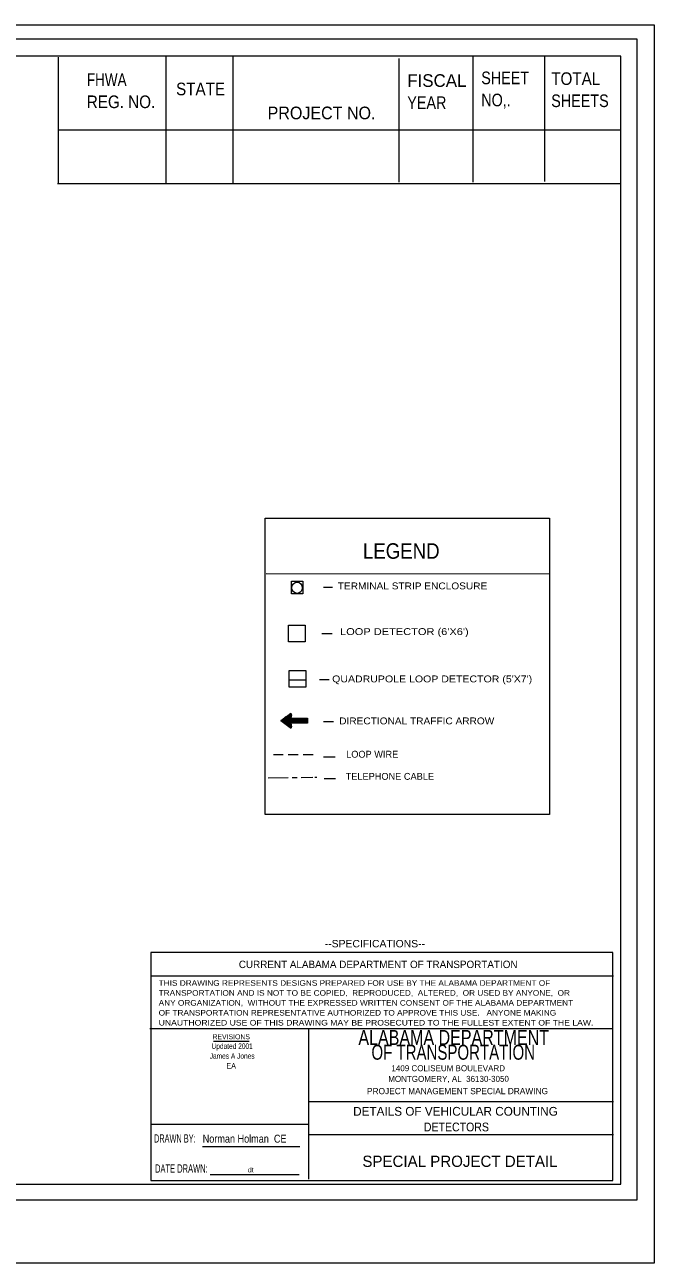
# Model space of a CAD drawing. Extents: x -431 to 1137, y -360 to 204.
# Drawn here: x 852 to 1137, y -357 to 204 of the extents above; entities that cross this region are included whole.
import ezdxf
from ezdxf.enums import TextEntityAlignment as Align

# ---------------------------------------------------------------- set-up
doc = ezdxf.new("R2010")
doc.units = 0
doc.header["$LTSCALE"] = 1.5
doc.linetypes.add('LONG_DASH_SHORT_DASH', pattern=[9.9, 6, -1.2, 1.5, -1.2])
doc.linetypes.add('MEDIUM_DASHED', pattern=[4.5, 3, -1.5])
doc.layers.add('1', color=7, linetype='Continuous', lineweight=13)

msp = doc.modelspace()

# ---------------------------------------------------------------- linework, layer by layer
at = {"layer": '1'}
for p, q in [((866.845, 189.806), (866.845, 132.728)), ((915.66, 189.889), (915.66, 132.877)), ((946.003, 189.894), (946.003, 132.728)), ((1021.152, 189.212), (1021.152, 133.119)), ((1054.703, 189.916), (1054.703, 133.097)), ((1087.226, 189.889), (1087.226, 133.471)), ((866.855, 156.81), (1100.581, 156.81)), ((867.066, 156.81), (1121.608, 156.81)), ((866.518, 132.574), (1121.895, 132.574)), ((961.136, -44.037), (1089.513, -44.187)), ((987.038, -50.255), (991.116, -50.255)), ((986.387, -71.218), (990.976, -71.218)), ((971.516, -92.217), (979.1, -92.217)), ((985.326, -92.052), (989.666, -92.052)), ((967.819, -110.795), (971.929, -107.642)), ((971.964, -113.971), (967.819, -110.795)), ((967.829, -110.801), (967.88, -110.752)), ((967.865, -110.828), (968.071, -110.614)), ((967.9, -110.84), (968.243, -110.459)), ((967.935, -110.877), (968.434, -110.339)), ((967.955, -110.894), (968.606, -110.19)), ((967.99, -110.911), (968.791, -110.047)), ((968.021, -110.95), (968.972, -109.909)), ((968.051, -110.977), (969.15, -109.777)), ((968.087, -110.983), (969.331, -109.645)), ((968.122, -111.02), (969.506, -109.491)), ((968.152, -111.049), (969.703, -109.365)), ((968.192, -111.065), (969.869, -109.21)), ((968.208, -111.082), (970.061, -109.079)), ((968.243, -111.126), (970.232, -108.93)), ((968.277, -111.137), (970.418, -108.803)), ((968.312, -111.158), (970.594, -108.66)), ((968.333, -111.176), (970.775, -108.517)), ((968.363, -111.208), (970.967, -108.397)), ((968.404, -111.236), (971.133, -108.248)), ((968.438, -111.246), (971.329, -108.104)), ((968.464, -111.285), (971.495, -107.967)), ((968.499, -111.313), (971.687, -107.829)), ((968.534, -111.329), (971.863, -107.681)), ((968.559, -111.362), (971.999, -107.604)), ((968.595, -111.384), (972.075, -107.571)), ((968.62, -111.395), (972.135, -107.554)), ((968.65, -111.428), (972.201, -107.554)), ((968.685, -111.461), (972.241, -107.571)), ((968.721, -111.479), (972.285, -107.582)), ((968.747, -111.5), (972.317, -107.593)), ((968.776, -111.522), (972.362, -107.614)), ((968.807, -111.55), (972.398, -107.642)), ((968.847, -111.577), (972.422, -107.653)), ((968.877, -111.581), (972.458, -107.692)), ((968.908, -111.626), (972.479, -107.724)), ((968.948, -111.648), (972.507, -107.758)), ((968.972, -111.659), (972.523, -107.791)), ((969.008, -111.698), (972.543, -107.829)), ((969.033, -111.725), (972.559, -107.878)), ((969.063, -111.736), (972.574, -107.912)), ((969.098, -111.77), (972.574, -107.978)), ((969.129, -111.797), (972.574, -108.027)), ((969.17, -111.814), (972.559, -108.098)), ((969.189, -111.83), (972.543, -108.176)), ((969.22, -111.874), (972.523, -108.258)), ((969.255, -111.885), (972.507, -108.33)), ((969.291, -111.912), (972.487, -108.401)), ((969.32, -111.924), (972.479, -108.489)), ((969.356, -111.962), (972.458, -108.556)), ((969.385, -111.984), (972.437, -108.654)), ((969.405, -112), (972.422, -108.727)), ((969.44, -112.034), (972.402, -108.803)), ((969.476, -112.061), (972.377, -108.886)), ((969.506, -112.083), (972.362, -108.963)), ((969.532, -112.11), (972.341, -109.04)), ((969.567, -112.138), (972.317, -109.111)), ((969.602, -112.144), (972.301, -109.194)), ((969.627, -112.172), (972.285, -109.266)), ((969.667, -112.21), (972.272, -109.365)), ((969.703, -112.226), (972.251, -109.442)), ((969.733, -112.249), (972.231, -109.513)), ((969.748, -112.282), (972.241, -109.563)), ((969.794, -112.298), (972.301, -109.563)), ((969.819, -112.324), (972.357, -109.563)), ((969.855, -112.33), (972.402, -109.563)), ((969.889, -112.369), (972.458, -109.563)), ((969.92, -112.397), (972.507, -109.563)), ((969.944, -112.425), (972.574, -109.563)), ((969.98, -112.451), (972.614, -109.563)), ((970.005, -112.469), (972.675, -109.563)), ((970.04, -112.485), (972.729, -109.563)), ((970.076, -112.518), (972.785, -109.563)), ((970.106, -112.545), (972.836, -109.563)), ((970.136, -112.562), (972.885, -109.563)), ((970.161, -112.584), (972.936, -109.563)), ((970.191, -112.623), (972.986, -109.563)), ((970.232, -112.633), (973.047, -109.563)), ((970.262, -112.66), (973.107, -109.563)), ((970.302, -112.683), (973.158, -109.563)), ((970.332, -112.711), (973.208, -109.563)), ((970.352, -112.733), (973.259, -109.563)), ((970.388, -112.765), (973.314, -109.563)), ((970.418, -112.782), (973.365, -109.563)), ((970.449, -112.815), (973.42, -109.563)), ((970.488, -112.821), (973.475, -109.563)), ((970.519, -112.859), (973.53, -109.563)), ((970.549, -112.887), (973.585, -109.563)), ((970.573, -112.897), (973.642, -109.563)), ((970.604, -112.925), (973.691, -109.563)), ((970.645, -112.958), (973.747, -109.563)), ((970.674, -112.969), (973.803, -109.563)), ((970.71, -112.997), (973.843, -109.563)), ((970.746, -113.029), (973.913, -109.563)), ((970.761, -113.046), (973.953, -109.563)), ((970.796, -113.073), (974.018, -109.563)), ((970.831, -113.096), (974.069, -109.563)), ((970.862, -113.117), (974.114, -109.563)), ((970.896, -113.145), (974.17, -109.563)), ((970.926, -113.166), (974.22, -109.563)), ((970.962, -113.2), (974.286, -109.563)), ((970.983, -113.217), (974.341, -109.563)), ((971.017, -113.233), (972.231, -111.924)), ((971.052, -113.261), (972.231, -111.973)), ((971.088, -113.299), (972.251, -112.011)), ((971.109, -113.311), (972.261, -112.066)), ((971.133, -113.342), (972.272, -112.11)), ((971.168, -113.36), (972.285, -112.144)), ((972.241, -111.912), (974.391, -109.563)), ((972.301, -111.912), (974.441, -109.563)), ((972.357, -111.912), (974.497, -109.563)), ((972.402, -111.912), (974.548, -109.563)), ((972.458, -111.912), (974.598, -109.563)), ((972.507, -111.912), (974.658, -109.563)), ((972.559, -111.912), (974.703, -109.563)), ((972.614, -111.912), (974.758, -109.563)), ((972.675, -111.912), (974.81, -109.563)), ((972.729, -111.912), (974.874, -109.563)), ((972.785, -111.912), (974.925, -109.563)), ((972.836, -111.912), (974.971, -109.563)), ((972.885, -111.912), (975.041, -109.563)), ((972.936, -111.912), (975.086, -109.563)), ((972.986, -111.912), (975.142, -109.563)), ((973.042, -111.912), (975.187, -109.563)), ((973.107, -111.912), (975.248, -109.563)), ((973.158, -111.912), (975.299, -109.563)), ((973.208, -111.912), (975.354, -109.563)), ((973.259, -111.912), (975.415, -109.563)), ((973.314, -111.912), (975.459, -109.563)), ((973.365, -111.912), (975.524, -109.563)), ((973.42, -111.912), (975.575, -109.563)), ((973.475, -111.912), (975.625, -109.563)), ((973.53, -111.912), (975.676, -109.563)), ((973.575, -111.912), (975.731, -109.563)), ((973.642, -111.912), (975.786, -109.563)), ((973.691, -111.912), (975.837, -109.563)), ((973.747, -111.912), (975.882, -109.563)), ((973.803, -111.912), (975.943, -109.563)), ((973.843, -111.912), (975.999, -109.563)), ((973.913, -111.912), (976.059, -109.563)), ((973.953, -111.912), (976.109, -109.563)), ((974.018, -111.912), (976.153, -109.563)), ((974.069, -111.912), (976.209, -109.563)), ((974.114, -111.912), (976.275, -109.563)), ((974.17, -111.912), (976.315, -109.563)), ((974.22, -111.912), (976.382, -109.563)), ((974.286, -111.912), (976.431, -109.563)), ((974.332, -111.912), (976.482, -109.563)), ((974.387, -111.912), (976.532, -109.563)), ((974.441, -111.912), (976.588, -109.563)), ((974.497, -111.912), (976.648, -109.563)), ((974.548, -111.912), (976.688, -109.563)), ((974.598, -111.912), (976.758, -109.563)), ((974.658, -111.912), (976.809, -109.563)), ((974.703, -111.912), (976.859, -109.563)), ((974.758, -111.912), (976.914, -109.563)), ((974.81, -111.912), (976.965, -109.563)), ((974.874, -111.912), (977.015, -109.563)), ((974.925, -111.912), (977.066, -109.563)), ((974.971, -111.912), (977.127, -109.563)), ((975.041, -111.912), (977.172, -109.563)), ((975.086, -111.912), (977.236, -109.563)), ((975.142, -111.912), (977.287, -109.563)), ((975.187, -111.912), (977.342, -109.563)), ((975.248, -111.912), (977.388, -109.563)), ((975.299, -111.912), (977.443, -109.563)), ((975.354, -111.912), (977.504, -109.563)), ((975.415, -111.912), (977.555, -109.563)), ((975.459, -111.912), (977.615, -109.563)), ((975.515, -111.912), (977.655, -109.563)), ((975.575, -111.912), (977.716, -109.563)), ((975.625, -111.912), (977.771, -109.563)), ((975.676, -111.912), (977.821, -109.563)), ((975.731, -111.912), (977.872, -109.563)), ((975.786, -111.912), (977.927, -109.563)), ((975.831, -111.912), (977.987, -109.563)), ((975.882, -111.912), (978.042, -109.563)), ((975.943, -111.912), (978.098, -109.563)), ((975.999, -111.912), (978.143, -109.563)), ((976.059, -111.912), (978.194, -109.563)), ((976.109, -111.912), (978.244, -109.563)), ((976.153, -111.912), (978.304, -109.563)), ((976.209, -111.912), (978.349, -109.563)), ((976.275, -111.912), (978.416, -109.563)), ((976.31, -111.912), (978.471, -109.563)), ((976.382, -111.912), (978.522, -109.563)), ((976.431, -111.912), (978.571, -109.563)), ((976.482, -111.912), (978.626, -109.563)), ((976.532, -111.912), (978.677, -109.563)), ((976.588, -111.912), (978.738, -109.563)), ((976.648, -111.912), (978.778, -109.563)), ((976.688, -111.912), (978.844, -109.563)), ((976.758, -111.912), (978.899, -109.563)), ((976.809, -111.912), (978.954, -109.563)), ((976.859, -111.912), (979.005, -109.563)), ((976.914, -111.912), (979.055, -109.563)), ((976.965, -111.912), (979.115, -109.563)), ((977.015, -111.912), (979.155, -109.563)), ((977.066, -111.912), (979.226, -109.563)), ((977.116, -111.912), (979.276, -109.563)), ((977.172, -111.912), (979.327, -109.563)), ((977.236, -111.912), (979.377, -109.563)), ((977.287, -111.912), (979.428, -109.563)), ((977.337, -111.912), (979.484, -109.563)), ((977.388, -111.912), (979.534, -109.563)), ((977.443, -111.912), (979.598, -109.563)), ((977.504, -111.912), (979.654, -109.563)), ((977.555, -111.912), (979.699, -109.563)), ((977.61, -111.912), (979.755, -109.563)), ((977.655, -111.912), (979.811, -109.563)), ((977.716, -111.912), (979.86, -109.563)), ((977.771, -111.912), (979.866, -109.612)), ((977.821, -111.912), (979.866, -109.679)), ((977.872, -111.912), (979.866, -109.739)), ((977.927, -111.912), (979.866, -109.789)), ((977.987, -111.912), (979.866, -109.859)), ((978.042, -111.912), (979.866, -109.898)), ((978.098, -111.912), (979.866, -109.96)), ((978.143, -111.912), (979.866, -110.025)), ((978.194, -111.912), (979.866, -110.085)), ((978.244, -111.912), (979.866, -110.146)), ((978.3, -111.912), (979.866, -110.201)), ((978.349, -111.912), (979.866, -110.267)), ((978.416, -111.912), (979.866, -110.316)), ((978.471, -111.912), (979.866, -110.377)), ((978.522, -111.912), (979.866, -110.426)), ((978.571, -111.912), (979.866, -110.493)), ((978.626, -111.912), (979.866, -110.564)), ((978.677, -111.912), (979.866, -110.614)), ((978.738, -111.912), (979.866, -110.674)), ((978.778, -111.912), (979.866, -110.724)), ((978.839, -111.912), (979.866, -110.784)), ((978.899, -111.912), (979.866, -110.84)), ((978.954, -111.912), (979.866, -110.911)), ((979.005, -111.912), (979.866, -110.95)), ((979.05, -111.912), (979.866, -111.026)), ((979.115, -111.912), (979.866, -111.082)), ((979.155, -111.912), (979.866, -111.137)), ((979.226, -111.912), (979.866, -111.203)), ((979.276, -111.912), (979.866, -111.246)), ((979.322, -111.912), (979.866, -111.318)), ((979.377, -111.912), (979.866, -111.378)), ((979.428, -111.912), (979.866, -111.428)), ((979.484, -111.912), (979.866, -111.5)), ((979.534, -111.912), (979.866, -111.55)), ((979.593, -111.912), (979.866, -111.61)), ((979.654, -111.912), (979.866, -111.659)), ((979.699, -111.912), (979.866, -111.725)), ((979.755, -111.912), (979.866, -111.78)), ((979.811, -111.912), (979.866, -111.841)), ((979.86, -111.912), (979.866, -111.912)), ((987.108, -111.082), (991.564, -111.082)), ((971.209, -113.387), (972.301, -112.21)), ((971.244, -113.415), (972.301, -112.249)), ((971.274, -113.448), (972.317, -112.298)), ((971.305, -113.459), (972.332, -112.33)), ((971.334, -113.482), (972.337, -112.397)), ((971.375, -113.497), (972.357, -112.435)), ((971.395, -113.531), (972.357, -112.479)), ((971.431, -113.558), (972.372, -112.523)), ((971.46, -113.57), (972.377, -112.573)), ((971.495, -113.613), (972.393, -112.623)), ((971.521, -113.635), (972.402, -112.666)), ((971.556, -113.646), (972.412, -112.711)), ((971.581, -113.673), (972.433, -112.765)), ((971.616, -113.707), (972.437, -112.815)), ((971.652, -113.717), (972.442, -112.848)), ((971.687, -113.745), (972.458, -112.897)), ((971.718, -113.783), (972.479, -112.947)), ((971.757, -113.795), (972.487, -112.997)), ((971.788, -113.821), (972.487, -113.029)), ((971.803, -113.844), (972.507, -113.079)), ((971.843, -113.871), (972.518, -113.134)), ((971.873, -113.894), (972.523, -113.184)), ((971.899, -113.91), (972.543, -113.228)), ((971.934, -113.948), (972.548, -113.266)), ((971.959, -113.971), (972.559, -113.311)), ((971.999, -113.982), (972.574, -113.36)), ((972.03, -114.009), (972.583, -113.409)), ((972.07, -114.015), (972.594, -113.454)), ((972.115, -114.047), (972.604, -113.497)), ((972.161, -114.054), (972.614, -113.558)), ((972.215, -114.059), (972.614, -113.613)), ((972.272, -114.054), (972.614, -113.673)), ((972.337, -114.015), (972.594, -113.751)), ((972.458, -113.948), (972.523, -113.894)), ((987.108, -127.167), (992.35, -127.167)), ((987.334, -136.947), (992.578, -136.947)), ((1118.429, -226.548), (908.796, -226.548)), ((1118.052, -250.421), (908.423, -250.421)), ((980.485, -318.455), (980.435, -250.012)), ((937.23, -255.979), (953.396, -255.979)), ((980.39, -283.34), (1118.429, -283.34)), ((908.796, -293.477), (980.39, -293.477)), ((908.796, -293.477), (980.39, -293.477)), ((980.39, -298.247), (1118.429, -298.247)), ((932.319, -303.625), (976.295, -303.625)), ((935.71, -316.348), (976.003, -316.348))]:
    msp.add_line(p, q, dxfattribs=at)
at = {"layer": '1', "linetype": 'MEDIUM_DASHED'}
msp.add_line((964.38, -126.095), (983.336, -126.034), dxfattribs=at)
at = {"layer": '1', "linetype": 'LONG_DASH_SHORT_DASH'}
for p, q in [((962.087, -136.73), (982.31, -136.374)), ((983.15, -136.359), (983.997, -136.344))]:
    msp.add_line(p, q, dxfattribs=at)
at = {"layer": '1'}
for points in [[(1136.948, 204.458), (1136.948, -356.542), (410.948, -356.542), (410.948, 204.458)], [(417.678, -327.767), (1129.232, -327.767), (1129.232, 197.875), (417.678, 197.875)], [(1121.794, 190.258), (425.998, 190.258), (425.998, -320.784), (1121.794, -320.784)], [(960.723, -18.976), (1089.513, -18.976), (1089.513, -153.273), (960.723, -153.273)], [(972.543, -47.636), (977.675, -47.636), (977.675, -53.243), (972.543, -53.243)], [(971.249, -67.552), (978.839, -67.552), (978.839, -75.107), (971.249, -75.107)], [(971.516, -88.101), (979.1, -88.101), (979.1, -95.645), (971.516, -95.645)], [(1118.259, -215.811), (908.79, -215.811), (908.79, -319.017), (1118.259, -319.017)]]:
    msp.add_lwpolyline(points, close=True, dxfattribs=at)
msp.add_lwpolyline([(972.559, -108.104), (972.231, -109.563), (979.866, -109.563), (979.866, -111.912), (972.231, -111.912), (972.604, -113.497)], dxfattribs=at)
msp.add_ellipse((975.087, -50.53), major_axis=(0, 2.567), ratio=0.915142, dxfattribs=at)
for centre, start_param, end_param in [((972.157, -107.999), 1.3176976, 3.7548511), ((972.198, -113.604), 5.6720666, 8.1107902)]:
    msp.add_ellipse(centre, major_axis=(0, -0.445), ratio=0.915142, start_param=start_param, end_param=end_param, dxfattribs=at)

# ---------------------------------------------------------------- texts
for s, height, width, p in [('FHWA', 5.723, 0.8, (879.849, 176.715)), ('SHEET', 5.723, 0.85, (1058.571, 177.541)), ('TOTAL', 5.723, 0.9, (1090.278, 177.188)), ('STATE', 5.723, 0.9, (920.288, 172.511)), ('REG. NO.', 5.723, 0.9, (879.849, 166.699)), ('YEAR', 5.723, 0.85, (1025.051, 166.314)), ('NO,.', 5.723, 0.85, (1058.571, 167.524)), ('SHEETS', 5.723, 0.85, (1090.278, 167.172)), ('PROJECT NO.', 5.723, 0.95, (961.761, 161.664)), ('LEGEND', 7.021, 0.9, (1004.946, -37.428)), ('TERMINAL STRIP ENCLOSURE', 3.115, 1.1, (993.569, -51.29)), ("LOOP DETECTOR (6'X6')", 3.115, 1.2, (994.586, -71.988)), ("QUADRUPOLE LOOP DETECTOR (5'X7')", 3.112, 1.15, (991, -93.411)), ('DIRECTIONAL TRAFFIC ARROW', 3.115, 1.1, (994.213, -112.44)), ('THIS DRAWING REPRESENTS DESIGNS PREPARED FOR USE BY THE ALABAMA DEPARTMENT OF', 2.542, 1.1, (912.402, -230.878)), ('TRANSPORTATION AND IS NOT TO BE COPIED,  REPRODUCED,  ALTERED,  OR USED BY ANYONE,  OR', 2.542, 1.1, (912.402, -235.375)), ('ANY ORGANIZATION,  WITHOUT THE EXPRESSED WRITTEN CONSENT OF THE ALABAMA DEPARTMENT', 2.542, 1.1, (912.402, -239.865)), ('OF TRANSPORTATION REPRESENTATIVE AUTHORIZED TO APPROVE THIS USE.   ANYONE MAKING', 2.542, 1.1, (912.402, -244.361)), ('UNAUTHORIZED USE OF THIS DRAWING MAY BE PROSECUTED TO THE FULLEST EXTENT OF THE LAW.', 2.542, 1.15, (912.402, -248.863)), ('DRAWN BY:', 3.711, 0.65, (910.282, -301.874)), ('DATE DRAWN:', 3.802, 0.65, (910.735, -315.543)), ('dt', 2.232, 1.1, (952.786, -315.38))]:
    msp.add_text(s, height=height, dxfattribs=dict(at, width=width)).set_placement(p)
for s, height, p in [('FISCAL', 5.723, (1025.051, 176.329)), ('LOOP WIRE', 3.115, (997.351, -127.531)), ('TELEPHONE CABLE', 3.115, (997.119, -137.556)), ('PROJECT MANAGEMENT SPECIAL DRAWING', 2.824, (1006.789, -279.967))]:
    msp.add_text(s, height=height, dxfattribs=at).set_placement(p)
for s, height, width, p in [('--SPECIFICATIONS--', 3.346, 1.05, (1010.376, -213.445)), ('ALABAMA DEPARTMENT', 6.788, 0.8, (1046.076, -257.679)), ('REVISIONS', 2.261, 0.95, (945.268, -255.081)), ('Updated 2001', 2.542, 0.7, (945.703, -259.459)), ('OF TRANSPORTATION', 6.788, 0.75, (1045.875, -264.365)), ('James A Jones', 2.542, 0.7, (945.703, -263.945)), ('EA ', 2.542, 0.85, (945.703, -268.43)), ('DETECTORS', 3.975, 0.9, (1047.309, -296.812)), ('DETECTORS', 3.975, 0.9, (1047.309, -296.812)), ('Norman Holman  CE', 3.624, 0.85, (951.34, -301.94))]:
    msp.add_text(s, height=height, dxfattribs=dict(at, width=width)).set_placement(p, align=Align.CENTER)
for s, height, p in [('CURRENT ALABAMA DEPARTMENT OF TRANSPORTATION', 3.346, (1011.86, -222.844)), ('1409 COLISEUM BOULEVARD', 2.715, (1043.595, -269.555)), ('MONTGOMERY, AL  36130-3050', 2.715, (1043.752, -274.386)), ('DETAILS OF VEHICULAR COUNTING', 3.975, (1046.892, -289.718)), ('DETAILS OF VEHICULAR COUNTING', 3.975, (1046.892, -289.718)), ('SPECIAL PROJECT DETAIL', 5.108, (1048.922, -312.919))]:
    msp.add_text(s, height=height, dxfattribs=at).set_placement(p, align=Align.CENTER)

doc.saveas('drawing.dxf')
